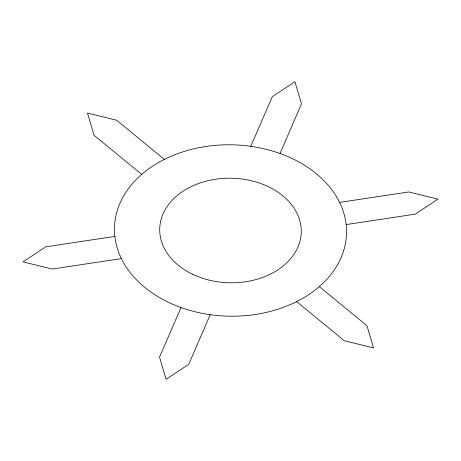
<?xml version="1.0" encoding="UTF-8"?>
<svg xmlns="http://www.w3.org/2000/svg" width="461" height="461" viewBox="0 0 461 461"><rect width="100%" height="100%" fill="white"/><g stroke="black" fill="none" stroke-linecap="round" stroke-linejoin="round"><path stroke-width="0.69" d="M181 307.516L159.529 357.114L166.075 379.294L188.733 364.282L210.21 314.684M250.79 146.316L272.267 96.718L294.925 81.706L301.471 103.886L280 153.484M114.858 236.407L45.708 246.865L23.05 261.883L52.254 269.051L121.404 258.592M339.596 202.408L408.746 191.949L437.95 199.117L415.292 214.135L346.142 224.593M164.352 159.391L116.679 120.258L87.475 113.083L94.021 135.269L141.7 174.408M319.3 286.592L366.979 325.731L373.525 347.917L344.321 340.742L296.648 301.609M141.93 174.206L138.127 177.669A116.057 85.7 1.3 0 0 121.283 258.339L123.485 262.545A116.057 85.7 1.3 0 0 209.853 314.633L215.857 315.376A116.057 85.7 1.3 0 0 319.07 286.794L322.873 283.331A116.057 85.7 1.3 0 0 339.717 202.661L337.515 198.455A116.057 85.7 1.3 0 0 251.147 146.368L245.143 145.624A116.057 85.7 1.3 0 0 141.93 174.206M192.3 274.122A70.792 52.277 1.3 0 0 301.212 233.658A70.792 52.277 1.3 0 0 197.988 183.72A70.792 52.277 1.3 0 0 192.3 274.122"/></g></svg>
